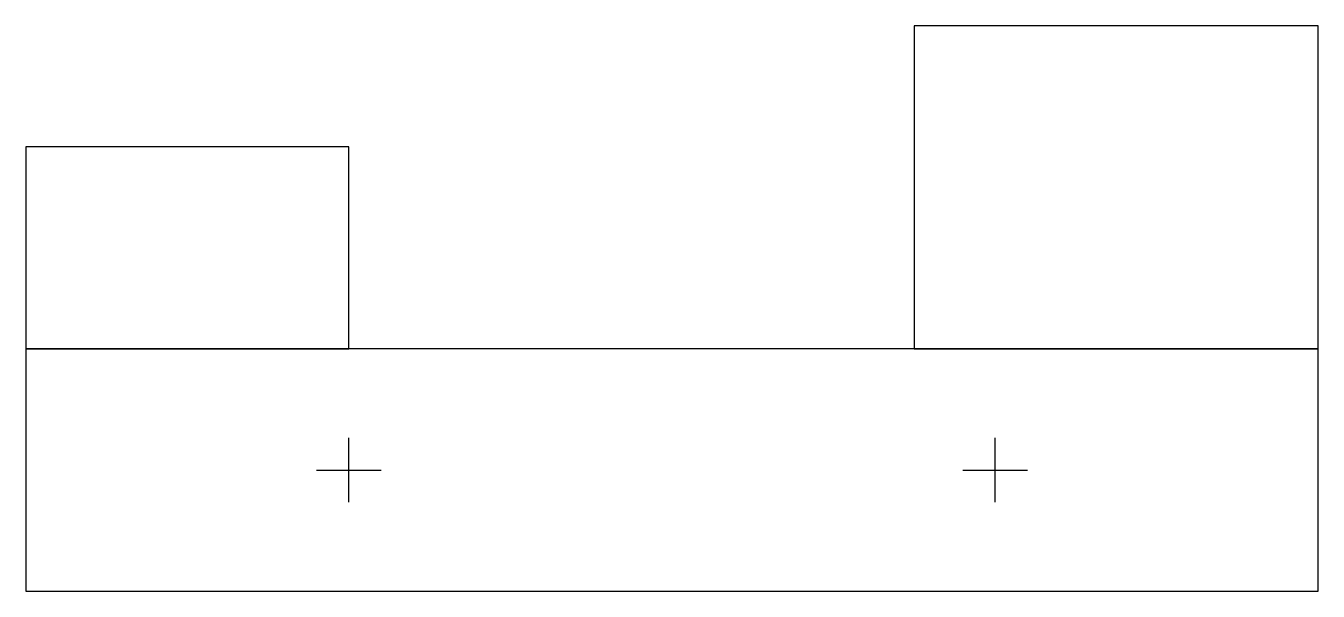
# Model space of a CAD drawing. Header units: metres. Extents: x 0 to 160, y 0 to 70.
import ezdxf

# ---------------------------------------------------------------- set-up
doc = ezdxf.new("R2010")
doc.units = ezdxf.units.M
doc.layers.add('GUIDE', color=3, linetype='Continuous')
doc.layers.add('OUTER', color=7, linetype='Continuous')

msp = doc.modelspace()

# ---------------------------------------------------------------- linework, layer by layer
at = {"layer": 'GUIDE'}
for p, q in [((40, 11), (40, 19)), ((120, 11), (120, 19)), ((36, 15), (44, 15)), ((116, 15), (124, 15))]:
    msp.add_line(p, q, dxfattribs=at)
at = {"layer": 'OUTER'}
for points in [[(110, 30), (160, 30), (160, 70), (110, 70), (110, 30)], [(0, 30), (40, 30), (40, 55), (0, 55), (0, 30)], [(0, 0), (160, 0), (160, 30), (0, 30), (0, 0)]]:
    msp.add_lwpolyline(points, dxfattribs=at)

doc.saveas('drawing.dxf')
